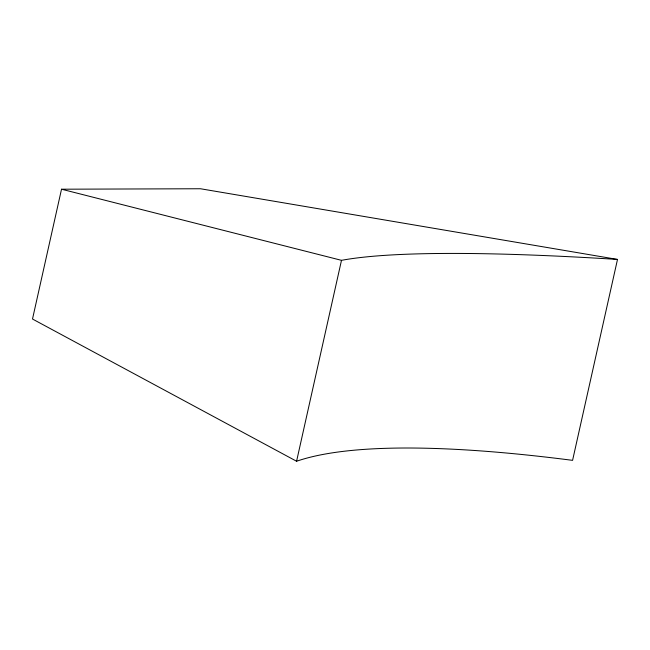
<?xml version="1.0" encoding="UTF-8"?>
<svg xmlns="http://www.w3.org/2000/svg" width="650" height="650" viewBox="0 0 650 650"><rect width="100%" height="100%" fill="white"/><g stroke="black" fill="none" stroke-linecap="round" stroke-linejoin="round"><path stroke-width="0.97" d="M61.523 189.207L32.5 319.028L296.579 461.248A917.459 167.091 17 0 1 572.585 460.346L617.5 259.431L200.493 188.752L61.523 189.207L341.486 260.333A917.459 84.126 8.3 0 1 617.492 259.431M296.579 461.248L341.486 260.333"/></g></svg>
